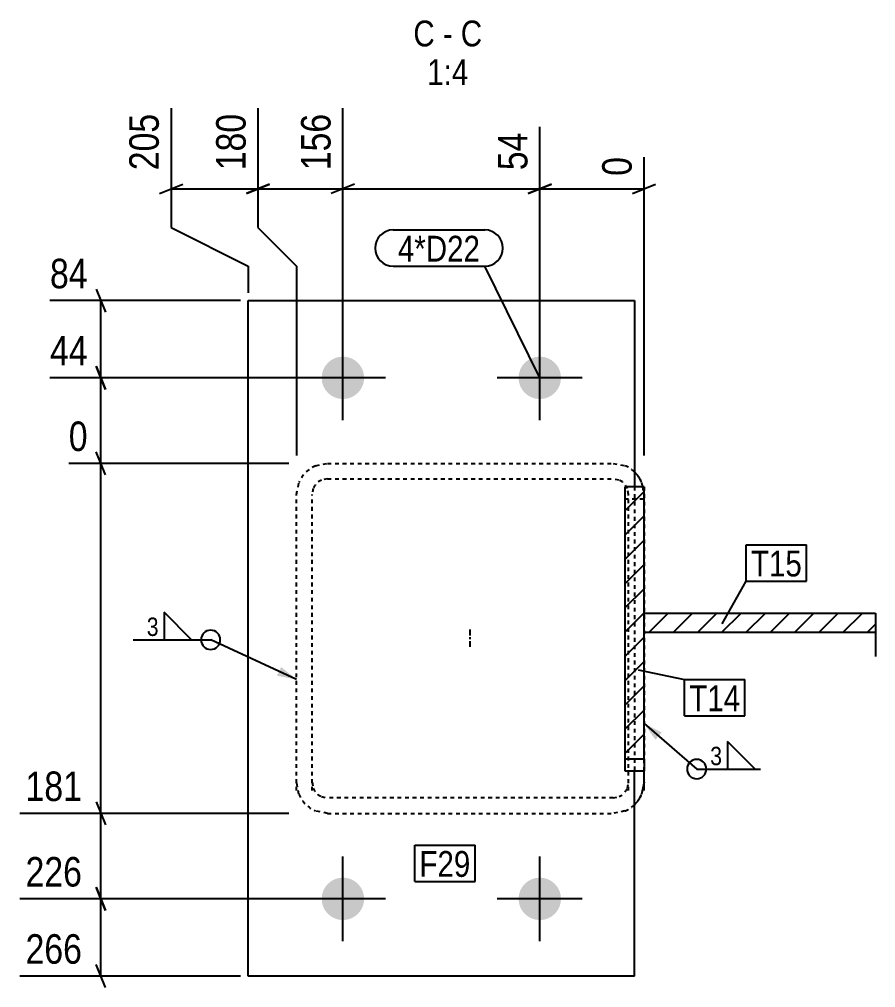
# Model space of a CAD drawing. Header units: millimetres. Extents: x 5277 to 67222, y 8 to 1401.
# Drawn here: x 16014 to 16457, y 10 to 511 of the extents above; entities that cross this region are included whole.
import ezdxf

# ---------------------------------------------------------------- set-up
doc = ezdxf.new("R2010")
doc.units = ezdxf.units.MM
doc.linetypes.add('DXK_LINE_DOT2', pattern=[3.9198, 1.9599, -1.9599])
doc.linetypes.add('DXK_LINE_DOT3', pattern=[5.9187, 2.979, -0.9799, 0.9799, -0.9799])
for name, color, linetype in [('MÅLSÆTNING', 7, 'Continuous'), ('STÅL', 7, 'Continuous'), ('TEKST', 7, 'Continuous')]:
    doc.layers.add(name, color=color, linetype=linetype)
doc.styles.add('Arial Narrow', font='ARIALN.TTF', dxfattribs={"height": 0.2})

msp = doc.modelspace()

# ---------------------------------------------------------------- hatches: boundary and pattern name
at = {"layer": 'STÅL', "linetype": 'Continuous'}
for points in [[(16170.42, 325.6, -1), (16192.42, 325.6, -1)], [(16272.42, 325.6, -1), (16294.42, 325.6, -1)], [(16170.42, 55.6, -1), (16192.42, 55.6, -1)], [(16272.42, 55.6, -1), (16294.42, 55.6, -1)]]:
    msp.add_hatch(color=96, dxfattribs=at).paths.add_polyline_path(points)
h = msp.add_hatch(dxfattribs=at)
h.set_pattern_fill('', scale=2.8, style=0, pattern_type=0)
h.set_pattern_definition([(45, (16327.418, 269.188), (-6.2862, 6.2862), [])])
h.paths.add_polyline_path([(16337.42, 269.19), (16327.42, 269.19), (16327.42, 128.14), (16337.42, 128.14)])
h = msp.add_hatch(dxfattribs=at)
h.set_pattern_fill('', scale=2.8, style=0, pattern_type=0)
h.set_pattern_definition([(45, (16337.418, 203.7), (-6.2862, 6.2862), [])])
h.paths.add_polyline_path([(16457.42, 203.7), (16337.42, 203.7), (16337.42, 193.62), (16457.42, 193.62)])
at = {"layer": 'TEKST', "linetype": 'Continuous'}
for points in [[(16149.39, 175.75), (16157.42, 169.29), (16147.29, 171.21)], [(16343.35, 138.05), (16337.42, 146.47), (16346.62, 141.83)]]:
    msp.add_hatch(color=3, dxfattribs=at).paths.add_polyline_path(points)

# ---------------------------------------------------------------- linework, layer by layer
at = {"layer": 'MÅLSÆTNING', "color": 7, "linetype": 'Continuous'}
for p, q in [((16092.42, 465.35), (16092.42, 403.47)), ((16137.42, 465.35), (16137.42, 403.47)), ((16137.42, 465.35), (16137.42, 403.47)), ((16181.42, 329.6), (16181.42, 465.35)), ((16181.42, 329.6), (16181.42, 465.35)), ((16283.42, 329.6), (16283.42, 455.6)), ((16283.42, 329.6), (16283.42, 455.6)), ((16337.42, 285.28), (16337.42, 440.02)), ((16086.42, 421.07), (16098.42, 425.87)), ((16092.42, 423.47), (16137.42, 423.47)), ((16131.42, 421.07), (16143.42, 425.87)), ((16143.42, 425.87), (16131.42, 421.07)), ((16137.42, 423.47), (16181.42, 423.47)), ((16187.42, 425.87), (16175.42, 421.07)), ((16187.42, 425.87), (16175.42, 421.07)), ((16181.42, 423.47), (16283.42, 423.47)), ((16289.42, 425.87), (16277.42, 421.07)), ((16277.42, 421.07), (16289.42, 425.87)), ((16283.42, 423.47), (16337.42, 423.47)), ((16331.42, 421.07), (16343.42, 425.87)), ((16092.42, 403.47), (16132.42, 383.47)), ((16137.42, 403.47), (16157.42, 383.47)), ((16137.42, 403.47), (16157.42, 383.47)), ((16132.42, 383.47), (16132.42, 369.6)), ((16157.42, 383.47), (16157.42, 285.28)), ((16157.42, 383.47), (16157.42, 285.28)), ((16053.56, 371.6), (16058.36, 359.6)), ((16128.42, 365.6), (16029.66, 365.6)), ((16055.96, 325.6), (16055.96, 365.6)), ((16053.56, 331.6), (16058.36, 319.6)), ((16177.42, 325.6), (16029.66, 325.6)), ((16177.42, 325.6), (16029.66, 325.6)), ((16055.96, 281.28), (16055.96, 325.6)), ((16058.36, 275.28), (16053.56, 287.28)), ((16153.42, 281.28), (16039.41, 281.28)), ((16153.42, 281.28), (16039.41, 281.28)), ((16055.96, 99.92), (16055.96, 281.28)), ((16053.56, 105.92), (16058.36, 93.92)), ((16053.56, 105.92), (16058.36, 93.92)), ((16153.42, 99.92), (16014.08, 99.92)), ((16153.42, 99.92), (16014.08, 99.92)), ((16055.96, 55.6), (16055.96, 99.92)), ((16058.36, 49.6), (16053.56, 61.6)), ((16053.56, 61.6), (16058.36, 49.6)), ((16177.42, 55.6), (16014.08, 55.6)), ((16177.42, 55.6), (16014.08, 55.6)), ((16055.96, 15.6), (16055.96, 55.6)), ((16058.36, 9.6), (16053.56, 21.6)), ((16128.42, 15.6), (16014.08, 15.6))]:
    msp.add_line(p, q, dxfattribs=at)
at = {"layer": 'STÅL', "color": 2, "linetype": 'Continuous'}
for p, q in [((16132.42, 15.6), (16132.42, 365.6)), ((16132.42, 365.6), (16332.42, 365.6)), ((16332.42, 365.6), (16332.42, 269.19)), ((16336.2, 271.32), (16336.62, 269.19)), ((16337.42, 269.19), (16327.42, 269.19)), ((16327.42, 269.19), (16327.42, 128.14)), ((16337.42, 128.14), (16337.42, 269.19)), ((16337.42, 203.7), (16457.42, 203.7)), ((16337.42, 193.62), (16337.42, 203.7)), ((16457.42, 203.7), (16457.42, 193.62)), ((16457.42, 193.62), (16337.42, 193.62)), ((16457.42, 193.62), (16457.42, 181.18)), ((16327.42, 128.14), (16327.42, 121.92)), ((16327.42, 128.14), (16337.42, 128.14)), ((16337.42, 128.14), (16337.42, 121.92)), ((16327.42, 121.92), (16337.42, 121.92)), ((16332.42, 15.6), (16332.42, 121.92)), ((16337.42, 111.67), (16337.42, 121.92)), ((16337.42, 116.04), (16336.2, 109.88)), ((16332.42, 15.6), (16132.42, 15.6))]:
    msp.add_line(p, q, dxfattribs=at)
at = {"layer": 'STÅL', "color": 96, "linetype": 'Continuous'}
for p, q in [((16181.42, 303.6), (16181.42, 347.6)), ((16283.42, 303.6), (16283.42, 347.6)), ((16203.42, 325.6), (16159.42, 325.6)), ((16305.42, 325.6), (16261.42, 325.6)), ((16181.42, 33.6), (16181.42, 77.6)), ((16283.42, 33.6), (16283.42, 77.6)), ((16203.42, 55.6), (16159.42, 55.6)), ((16305.42, 55.6), (16261.42, 55.6))]:
    msp.add_line(p, q, dxfattribs=at)
at = {"layer": 'STÅL', "color": 7, "linetype": 'DXK_LINE_DOT2'}
for p, q in [((16167.3, 280.05), (16173.42, 281.28)), ((16173.42, 281.28), (16321.42, 281.28)), ((16321.42, 281.28), (16327.54, 280.05)), ((16157.42, 265.16), (16158.64, 271.32)), ((16173.42, 273.22), (16170.36, 272.6)), ((16173.42, 273.22), (16321.42, 273.22)), ((16324.48, 272.6), (16321.42, 273.22)), ((16166.03, 268.24), (16165.42, 265.16)), ((16327.42, 269.19), (16327.42, 128.14)), ((16329.42, 265.16), (16328.81, 268.24)), ((16332.42, 269.19), (16332.42, 121.92)), ((16336.62, 269.19), (16337.42, 265.16)), ((16337.42, 269.19), (16337.42, 128.14)), ((16157.42, 111.67), (16157.42, 265.16)), ((16165.42, 111.67), (16165.42, 265.16)), ((16327.42, 262.97), (16337.42, 262.97)), ((16329.42, 111.67), (16329.42, 265.16)), ((16457.42, 203.7), (16457.42, 193.62)), ((16337.42, 121.92), (16337.42, 128.14)), ((16158.64, 109.88), (16157.42, 116.04)), ((16165.42, 116.04), (16166.03, 112.96)), ((16328.81, 112.96), (16329.42, 116.04)), ((16170.36, 108.6), (16173.42, 107.98)), ((16321.42, 107.98), (16173.42, 107.98)), ((16321.42, 107.98), (16324.48, 108.6)), ((16173.42, 99.92), (16167.3, 101.15)), ((16327.54, 101.15), (16321.42, 99.92)), ((16173.42, 99.92), (16321.42, 99.92))]:
    msp.add_line(p, q, dxfattribs=at)
at = {"layer": 'STÅL', "color": 7, "linetype": 'DXK_LINE_DOT3'}
msp.add_line((16247.42, 186.22), (16247.42, 195.47), dxfattribs=at)
at = {"layer": 'STÅL', "color": 7, "linetype": 'DXK_LINE_DOT2'}
for centre, radius, start, end in [((16173.5, 265.23), 16.06, 112.7149, 157.7138), ((16321.34, 265.23), 16.06, 46.1474, 67.2851), ((16173.46, 265.19), 8.03, 112.7149, 157.7138), ((16321.38, 265.19), 8.03, 22.2862, 67.2851), ((16173.46, 116.01), 8.03, 202.2862, 247.2851), ((16321.38, 116.01), 8.03, 292.7149, 337.7138), ((16173.5, 115.97), 16.06, 202.2862, 247.2851), ((16321.34, 115.97), 16.06, 292.7149, 313.8526)]:
    msp.add_arc(centre, radius, start, end, dxfattribs=at)
at = {"layer": 'STÅL', "color": 2, "linetype": 'Continuous'}
for centre, start, end in [((16321.34, 265.23), 22.2862, 46.1474), ((16321.34, 115.97), 313.8526, 337.7138)]:
    msp.add_arc(centre, 16.06, start, end, dxfattribs=at)
at = {"layer": 'TEKST', "color": 3, "linetype": 'Continuous'}
for p, q in [((16157.42, 169.29), (16112.91, 189.83)), ((16337.42, 146.47), (16364.73, 122.88))]:
    msp.add_line(p, q, dxfattribs=at)
for centre, start, end in [((16112.91, 189.83), 90, 270), ((16112.91, 189.83), 270, 90), ((16364.73, 122.88), 90, 270)]:
    msp.add_arc(centre, 5, start, end, dxfattribs=at)

# ---------------------------------------------------------------- wipeouts: each hides what was drawn before it
at = {"color": 0, "linetype": 'Continuous'}
for points, layer in [([(16089.22, 465.64), (16066.82, 465.64), (16066.82, 429.99), (16089.22, 429.99)], 'MÅLSÆTNING'), ([(16134.22, 465.64), (16111.82, 465.64), (16111.82, 429.99), (16134.22, 429.99)], 'MÅLSÆTNING'), ([(16178.22, 465.64), (16155.82, 465.64), (16155.82, 429.99), (16178.22, 429.99)], 'MÅLSÆTNING'), ([(16280.22, 455.89), (16257.82, 455.89), (16257.82, 429.99), (16280.22, 429.99)], 'MÅLSÆTNING'), ([(16049.45, 103.12), (16049.45, 125.52), (16013.8, 125.52), (16013.8, 103.12)], 'MÅLSÆTNING'), ([(16049.45, 58.8), (16049.45, 81.2), (16013.8, 81.2), (16013.8, 58.8)], 'MÅLSÆTNING'), ([(16049.45, 18.8), (16049.45, 41.2), (16013.8, 41.2), (16013.8, 18.8)], 'MÅLSÆTNING'), ([(16229, 497.35), (16229, 511.35), (16217.93, 511.35), (16217.93, 497.35)], 'TEKST'), ([(16238.3, 497.35), (16238.3, 511.35), (16233.2, 511.35), (16233.2, 497.35)], 'TEKST'), ([(16253.57, 497.35), (16253.57, 511.35), (16242.5, 511.35), (16242.5, 497.35)], 'TEKST'), ([(16246.41, 477.35), (16246.41, 491.35), (16225.09, 491.35), (16225.09, 477.35)], 'TEKST')]:
    msp.add_wipeout(points, dxfattribs=at).dxf.layer = layer
at = {"color": 0}
for points in [[(16252.51, 385.83), (16252.51, 399.83), (16209.89, 399.83), (16209.89, 385.83)], [(16419.22, 222.67), (16419.22, 236.67), (16392.79, 236.67), (16392.79, 222.67)], [(16086.71, 191.03), (16086.71, 202.63), (16079.01, 202.63), (16079.01, 191.03)], [(16387.27, 152.86), (16387.27, 166.86), (16360.84, 166.86), (16360.84, 152.86)], [(16378.63, 124.08), (16378.63, 135.68), (16370.93, 135.68), (16370.93, 124.08)], [(16247.47, 67.02), (16247.47, 81.02), (16221.04, 81.02), (16221.04, 67.02)]]:
    msp.add_wipeout(points, dxfattribs=at).dxf.layer = 'TEKST'

# ---------------------------------------------------------------- next in the draw order: linework, layer by layer
at = {"layer": 'TEKST', "color": 3, "linetype": 'Continuous'}
for p, q in [((16103.05, 189.83), (16088.76, 204.11)), ((16088.76, 204.11), (16088.76, 189.83)), ((16072.81, 189.83), (16112.91, 189.83)), ((16088.76, 189.83), (16103.05, 189.83)), ((16394.97, 122.88), (16380.68, 137.17)), ((16380.68, 137.17), (16380.68, 122.88)), ((16364.73, 122.88), (16397.83, 122.88)), ((16380.68, 122.88), (16394.97, 122.88))]:
    msp.add_line(p, q, dxfattribs=at)
msp.add_arc((16364.73, 122.88), 5, 270, 90, dxfattribs=at)

# ---------------------------------------------------------------- next in the draw order: texts
at = {"layer": 'MÅLSÆTNING', "color": 3, "linetype": 'Continuous', "style": 'Arial Narrow'}
for s, p in [('205', (16086.02, 433.19)), ('180', (16131.02, 433.19)), ('156', (16175.02, 433.19)), ('54', (16277.02, 433.19))]:
    msp.add_text(s, height=15.271, rotation=90.0002, dxfattribs=at).set_placement(p)
for s, p in [('181', (16017, 106.32)), ('226', (16017, 62)), ('266', (16017, 22))]:
    msp.add_text(s, height=15.271, dxfattribs=at).set_placement(p)
at = {"layer": 'TEKST', "color": 3, "linetype": 'Continuous', "style": 'Arial Narrow'}
for s, height, p in [('C', 13.36, (16217.93, 497.35)), ('C', 13.36, (16242.5, 497.35)), ('-', 13.36, (16233.2, 497.35)), ('1:4', 13.362, (16225.09, 477.35))]:
    msp.add_text(s, height=height, dxfattribs=at).set_placement(p)
at = {"layer": 'TEKST', "color": 3, "style": 'Arial Narrow'}
for p in [(16079.81, 191.83), (16371.73, 124.88)]:
    msp.add_text('3', height=9.54, dxfattribs=at).set_placement(p)

# ---------------------------------------------------------------- next in the draw order: wipeouts: each hides what was drawn before it
at = {"color": 0, "linetype": 'Continuous'}
for points in [[(16334.22, 443.22), (16311.82, 443.22), (16311.82, 427.07), (16334.22, 427.07)], [(16052.36, 368.8), (16052.36, 391.2), (16026.46, 391.2), (16026.46, 368.8)], [(16052.36, 328.8), (16052.36, 351.2), (16026.46, 351.2), (16026.46, 328.8)], [(16052.36, 284.48), (16052.36, 306.88), (16036.21, 306.88), (16036.21, 284.48)]]:
    msp.add_wipeout(points, dxfattribs=at).dxf.layer = 'MÅLSÆTNING'
at = {"color": 0}
for points in [[(16252.51, 385.83), (16252.51, 399.83), (16209.89, 399.83), (16209.89, 385.83)], [(16419.22, 222.67), (16419.22, 236.67), (16392.79, 236.67), (16392.79, 222.67)], [(16387.27, 152.86), (16387.27, 166.86), (16360.84, 166.86), (16360.84, 152.86)], [(16247.47, 67.02), (16247.47, 81.02), (16221.04, 81.02), (16221.04, 67.02)]]:
    msp.add_wipeout(points, dxfattribs=at).dxf.layer = 'TEKST'

# ---------------------------------------------------------------- next in the draw order: linework, layer by layer
at = {"layer": 'MÅLSÆTNING', "color": 7, "linetype": 'Continuous'}
for p, q in [((16058.36, 319.6), (16053.56, 331.6)), ((16058.36, 275.28), (16053.56, 287.28))]:
    msp.add_line(p, q, dxfattribs=at)
at = {"layer": 'TEKST', "color": 7, "linetype": 'Continuous'}
for p, q in [((16207.49, 402.23), (16254.91, 402.23)), ((16207.49, 383.43), (16254.91, 383.43)), ((16283.42, 325.6), (16254.91, 383.43)), ((16390.39, 239.07), (16421.62, 239.07)), ((16390.39, 220.27), (16390.39, 239.07)), ((16421.62, 220.27), (16421.62, 239.07)), ((16377.84, 198.18), (16390.39, 220.27)), ((16390.39, 220.27), (16421.62, 220.27)), ((16334.47, 174.24), (16358.44, 169.26)), ((16358.44, 169.26), (16389.67, 169.26)), ((16358.44, 150.46), (16358.44, 169.26)), ((16389.67, 150.46), (16389.67, 169.26)), ((16358.44, 150.46), (16389.67, 150.46)), ((16218.64, 83.42), (16249.87, 83.42)), ((16218.64, 64.62), (16218.64, 83.42)), ((16249.87, 64.62), (16249.87, 83.42)), ((16218.64, 64.62), (16249.87, 64.62))]:
    msp.add_line(p, q, dxfattribs=at)
for centre, start, end in [((16207.49, 392.83), 90, 270), ((16254.91, 392.83), 270, 90)]:
    msp.add_arc(centre, 9.4, start, end, dxfattribs=at)

# ---------------------------------------------------------------- next in the draw order: texts
at = {"layer": 'MÅLSÆTNING', "color": 3, "linetype": 'Continuous', "style": 'Arial Narrow'}
msp.add_text('0', height=15.27, rotation=90.0002, dxfattribs=at).set_placement((16331.02, 430.27))
for s, height, p in [('84', 15.271, (16029.66, 372)), ('44', 15.271, (16029.66, 332)), ('0', 15.27, (16039.41, 287.68))]:
    msp.add_text(s, height=height, dxfattribs=at).set_placement(p)
at = {"layer": 'TEKST', "color": 3, "style": 'Arial Narrow'}
for s, p in [('4*D22', (16209.89, 385.83)), ('T15', (16392.79, 222.67)), ('T14', (16360.84, 152.86)), ('F29', (16221.04, 67.02))]:
    msp.add_text(s, height=13.362, dxfattribs=at).set_placement(p)

doc.saveas('drawing.dxf')
